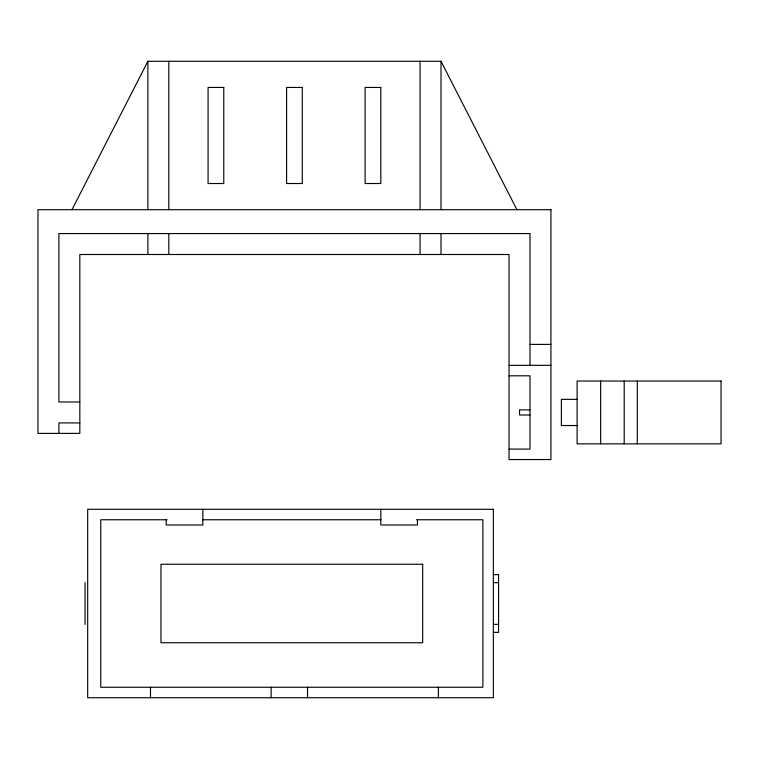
<?xml version="1.0" encoding="UTF-8"?>
<svg xmlns="http://www.w3.org/2000/svg" width="759" height="759" viewBox="0 0 759 759"><rect width="100%" height="100%" fill="white"/><g stroke="black" fill="none" stroke-linecap="round" stroke-linejoin="round"><path stroke-width="1.14" d="M71.972 209.693L147.872 61.27L441.007 61.27L516.907 209.693M529.991 344.396L550.93 344.396M509.052 365.335L550.93 365.335M509.052 375.809L529.991 375.809L529.991 449.091L509.052 449.091M577.106 399.357L561.394 399.357L561.394 425.533L577.106 425.533M79.828 401.976L58.889 401.976L58.889 233.563L529.991 233.563L529.991 365.335M529.991 409.888L519.526 409.888L519.526 415.002L529.991 415.002M79.828 422.915L58.889 422.915L58.889 433.389M167.018 519.754L100.767 519.754L100.767 687.256L482.885 687.256L482.885 519.754L416.634 519.754M202.501 519.754L381.141 519.754M493.35 574.639L498.587 574.639L498.587 632.37L493.35 632.37M493.35 582.637L498.587 582.637M493.35 624.372L498.587 624.372M637.294 381.037L637.294 443.854M624.211 381.037L624.211 443.854M600.654 381.037L600.654 443.854M441.007 61.27L441.007 209.693M441.007 233.563L441.007 254.502M438.389 687.256L438.389 697.73M420.069 61.27L420.069 209.693M420.069 233.563L420.069 254.502M417.45 519.754L417.45 524.991L380.809 524.991L380.809 509.289M307.528 687.256L307.528 697.73M271.124 687.256L271.124 697.73M202.833 509.289L202.833 524.991L166.193 524.991L166.193 519.754M168.811 61.27L168.811 209.693M168.811 233.563L168.811 254.502M150.491 687.256L150.491 697.73M147.872 61.27L147.872 209.693M147.872 233.563L147.872 254.502M85.065 582.57L85.065 624.448M223.772 87.446L208.07 87.446L208.07 183.517L223.772 183.517L223.772 87.446M302.291 87.446L286.589 87.446L286.589 183.517L302.291 183.517L302.291 87.446M380.809 87.446L365.107 87.446L365.107 183.517L380.809 183.517L380.809 87.446M550.93 209.693L37.95 209.693L37.95 433.389L79.828 433.389L79.828 254.502L509.052 254.502L509.052 459.556L550.93 459.556L550.93 209.693M721.05 381.037L577.106 381.037L577.106 443.854L721.05 443.854L721.05 381.037M493.35 509.289L87.674 509.289L87.674 697.73L493.35 697.73L493.35 509.289M422.687 564.25L160.965 564.25L160.965 642.769L422.687 642.769L422.687 564.25"/></g></svg>
